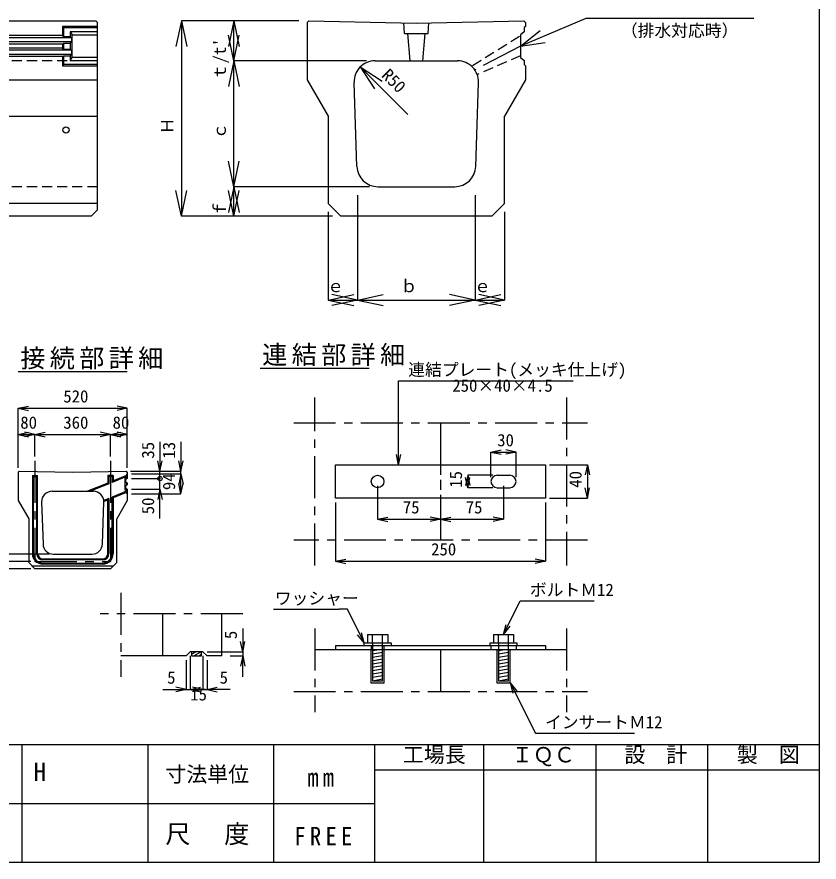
# Model space of a CAD drawing. Units: millimetres, scale not verified, with parts at other scales. Extents: x -2700 to 2700, y -1900 to 1800.
# Drawn here: x 788 to 2700, y -1900 to 114 of the extents above; entities that cross this region are included whole.
import ezdxf
from ezdxf.enums import TextEntityAlignment as Align

# ---------------------------------------------------------------- set-up
doc = ezdxf.new("R2010")
doc.units = ezdxf.units.MM
doc.header["$LTSCALE"] = 20
doc.header["$PDMODE"] = 32
doc.header["$PDSIZE"] = 10
doc.linetypes.add('CHAIN1', pattern=[8, 5, -1, 1, -1])
doc.linetypes.add('DASHED1', pattern=[1.8, 1.2, -0.6])
for name, color, linetype in [('0-1_1', 3, 'Continuous'), ('0-2_2', 4, 'Continuous'), ('F-0_240', 2, 'Continuous')]:
    doc.layers.add(name, color=color, linetype=linetype)
doc.styles.add('ＭＳ ゴシック', font='')
doc.styles.get('ＭＳ ゴシック').set_extended_font_data('MS Gothic')

msp = doc.modelspace()

# ---------------------------------------------------------------- linework, layer by layer
at = {"layer": '0-1_1'}
for p, q in [((-1016, 104.05), (976, 104.05)), ((976, 104.05), (980, 100.05)), ((1480, 100.05), (1483.92, 103.98)), ((2000, 100.05), (1996, 104.05)), ((2000, 100.05), (1996, 104.05)), ((980, 91.05), (897, 91.05)), ((897, 91.05), (900, 88.05)), ((897, 91.05), (897, 69.05)), ((900, 88.05), (980, 88.05)), ((900, 67.05), (900, 88.05)), ((980, -345.95), (980, 100.05)), ((1480, 100.05), (1480, -35.95)), ((1712, 74.05), (1710, 99.45)), ((1768, 74.05), (1770, 99.45)), ((2000, 91.05), (1997, 88.05)), ((2000, 100.05), (2000, 91.05)), ((918, 64.05), (617, 64.05)), ((897, 69.05), (638, 69.05)), ((980, 78.05), (915, 78.05)), ((915, 78.05), (920, 71.05)), ((915, 78.05), (915, 67.05)), ((918, 64.05), (918, 54.05)), ((1712, 74.05), (1768, 74.05)), ((1725, 9.05), (1720, 74.05)), ((1760, 74.05), (1755, 9.05)), ((918, 54.05), (617, 54.05)), ((897, 49.05), (638, 49.05)), ((897, 49.05), (900, 51.05)), ((897, 49.05), (897, 39.05)), ((900, 51.05), (915, 51.05)), ((900, 37.05), (900, 51.05)), ((915, 51.05), (918, 54.05)), ((915, 51.05), (915, 37.05)), ((918, 34.05), (617, 34.05)), ((918, 24.05), (617, 24.05)), ((897, 39.05), (638, 39.05)), ((900, 0.05), (900, 21.05)), ((915, 21.05), (915, 10.05)), ((918, 34.05), (918, 24.05)), ((897, 19.05), (638, 19.05)), ((897, 19.05), (897, -2.95)), ((897, -2.95), (900, 0.05)), ((980, 0.05), (900, 0.05)), ((915, 10.05), (920, 17.05)), ((915, 10.05), (980, 10.05)), ((1641.7, 9.05), (1838.31, 9.05)), ((897, -2.95), (980, -2.95)), ((-1020, -35.95), (980, -35.95)), ((2000, -35.95), (1950, -122.55)), ((1598.39, -242.61), (1591.72, -42.61)), ((1881.61, -242.61), (1888.28, -42.61)), ((40, -122.55), (980, -122.55)), ((1950, -330.95), (1950, -122.55)), ((1648.36, -290.95), (1831.64, -290.95)), ((980, -330.95), (-1020, -330.95)), ((1560, -360.95), (1530, -330.95)), ((1920, -360.95), (1950, -330.95)), ((965, -360.95), (-1005, -360.95)), ((965, -360.95), (980, -345.95)), ((1920, -360.95), (1560, -360.95))]:
    msp.add_line(p, q, dxfattribs=at)
at = {"layer": '0-1_1', "linetype": 'DASHED1'}
for p, q in [((1873.84, -1.76), (1988, 68.98)), ((1988, 20.93), (1885.46, -23.9)), ((980, 9.05), (-1014, 9.05)), ((980, -290.95), (-1020, -290.95))]:
    msp.add_line(p, q, dxfattribs=at)
at = {"layer": '0-1_1', "color": 7, "linetype": 'CHAIN1'}
msp.add_line((1988, 44.05), (1879.65, -12.83), dxfattribs=at)
at = {"layer": '0-1_1'}
for points in [[(1483.92, 103.98), (1740, 98.85), (1996.08, 103.98)], [(1997, 88.05), (1997, 78.05), (1988, 71.05)], [(897, 69.05), (900, 67.05), (915, 67.05), (918, 64.05)], [(980, 17.05), (920, 17.05), (920, 71.05), (980, 71.05)], [(1988, 71.05), (1988, 17.05), (1997, 10.05)], [(897, 39.05), (900, 37.05), (915, 37.05), (918, 34.05)], [(897, 19.05), (900, 21.05), (915, 21.05), (918, 24.05)], [(1997, 10.05), (1997, 0.05), (2000, -2.95), (2000, -35.95)], [(1480, -35.95), (1530, -122.55), (1530, -330.95)]]:
    msp.add_lwpolyline(points, dxfattribs=at)
at = {"layer": '0-1_1', "color": 7}
msp.add_circle((905, -155.95), 7.5, dxfattribs=at)
at = {"layer": '0-1_1'}
for centre, start, end in [((1641.7, -40.95), 90, 181.90916), ((1838.31, -40.95), 358.09085, 90), ((1648.36, -240.95), 181.90916, 270), ((1831.64, -240.95), 270, 358.09085)]:
    msp.add_arc(centre, 50, start, end, dxfattribs=at)
at = {"layer": '0-2_2'}
for p, q in [((1180, 104.05), (1167.01, 42.92)), ((1460, 104.05), (1180, 104.05)), ((1180, 104.05), (1180, -360.95)), ((1180, 104.05), (1192.99, 42.92)), ((1305, 104.05), (1292.01, 42.92)), ((1460, 104.05), (1305, 104.05)), ((1305, 9.05), (1305, 104.05)), ((1305, 104.05), (1318, 42.92)), ((1305, 9.05), (1292.01, 70.19)), ((1305, 9.05), (1318, 70.19)), ((1305, 9.05), (1292.01, -52.08)), ((1621.69, 9.05), (1305, 9.05)), ((1305, -290.95), (1305, 9.05)), ((1305, 9.05), (1318, -52.08)), ((1606.34, -5.59), (1658.76, -39.63)), ((1305, -290.95), (1292.01, -229.81)), ((1305, -290.95), (1318, -229.81)), ((1180, -360.95), (1167.01, -299.81)), ((1180, -360.95), (1192.99, -299.81)), ((1305, -290.95), (1292.01, -352.08)), ((1305, -360.95), (1292.01, -299.81)), ((1628.36, -290.95), (1305, -290.95)), ((1305, -360.95), (1305, -290.95)), ((1305, -290.95), (1318, -352.08)), ((1305, -360.95), (1318, -299.81)), ((1600, -310.95), (1600, -560.95)), ((1880, -310.95), (1880, -560.95)), ((1540, -360.95), (1180, -360.95)), ((1540, -360.95), (1305, -360.95)), ((1530, -350.95), (1530, -560.95)), ((1950, -350.95), (1950, -560.95)), ((1530, -560.95), (1591.14, -547.95)), ((1530, -560.95), (1600, -560.95)), ((1530, -560.95), (1591.14, -573.94)), ((1600, -560.95), (1538.87, -547.95)), ((1600, -560.95), (1538.87, -573.94)), ((1600, -560.95), (1661.14, -547.95)), ((1600, -560.95), (1880, -560.95)), ((1600, -560.95), (1661.14, -573.94)), ((1880, -560.95), (1818.87, -547.95)), ((1880, -560.95), (1818.87, -573.94)), ((1880, -560.95), (1941.14, -547.95)), ((1880, -560.95), (1950, -560.95)), ((1880, -560.95), (1941.14, -573.94)), ((1950, -560.95), (1888.87, -547.95)), ((1950, -560.95), (1888.87, -573.94)), ((791.18, -818.76), (815.63, -813.57)), ((791.18, -960.76), (791.18, -818.76)), ((791.18, -818.76), (1051.18, -818.76)), ((791.18, -818.76), (815.63, -823.96)), ((1051.18, -818.76), (1026.72, -813.57)), ((1051.18, -818.76), (1026.72, -823.96)), ((1051.18, -960.76), (1051.18, -818.76)), ((791.18, -881.26), (815.63, -876.07)), ((791.18, -960.76), (791.18, -881.26)), ((791.18, -881.26), (831.18, -881.26)), ((791.18, -881.26), (815.63, -886.46)), ((831.18, -881.26), (806.72, -876.07)), ((831.18, -881.26), (806.72, -886.46)), ((831.18, -881.26), (855.63, -876.07)), ((831.18, -933.76), (831.18, -881.26)), ((831.18, -881.26), (1011.18, -881.26)), ((831.18, -881.26), (855.63, -886.46)), ((1011.18, -881.26), (986.72, -876.07)), ((1011.18, -881.26), (986.72, -886.46)), ((1011.18, -881.26), (1035.63, -876.07)), ((1011.18, -933.76), (1011.18, -881.26)), ((1011.18, -881.26), (1051.18, -881.26)), ((1011.18, -881.26), (1035.63, -886.46)), ((1051.18, -881.26), (1026.72, -876.07)), ((1051.18, -881.26), (1026.72, -886.46)), ((1051.18, -960.76), (1051.18, -881.26)), ((1917.77, -923.16), (1942.22, -917.96)), ((1917.77, -983.16), (1917.77, -923.16)), ((1917.77, -923.16), (1977.77, -923.16)), ((1917.77, -923.16), (1942.22, -928.35)), ((1977.77, -923.16), (1953.31, -917.96)), ((1977.77, -923.16), (1953.31, -928.35)), ((1977.77, -983.16), (1977.77, -923.16)), ((1128.95, -968.76), (1123.75, -944.31)), ((1178.95, -968.76), (1173.75, -944.31)), ((2057.77, -953.16), (2147.77, -953.16)), ((2147.77, -953.16), (2142.57, -977.61)), ((2147.77, -953.16), (2147.77, -1033.16)), ((2147.77, -953.16), (2152.96, -977.61)), ((1059.18, -968.76), (1178.95, -968.76)), ((1059.18, -968.76), (1128.95, -968.76)), ((1061.18, -975.26), (1178.95, -975.26)), ((1061.18, -986.26), (1128.95, -986.26)), ((1128.95, -986.26), (1128.95, -968.76)), ((1128.95, -1011.26), (1128.95, -986.26)), ((1178.95, -975.26), (1173.75, -999.72)), ((1178.95, -975.26), (1178.95, -968.76)), ((1178.95, -1022.26), (1178.95, -975.26)), ((1178.95, -975.26), (1184.15, -999.72)), ((1862.77, -978.16), (1857.57, -1002.61)), ((1862.77, -1008.16), (1857.57, -983.7)), ((1922.77, -978.16), (1862.77, -978.16)), ((1862.77, -978.16), (1862.77, -1008.16)), ((1862.77, -978.16), (1867.96, -1002.61)), ((1862.77, -1008.16), (1867.96, -983.7)), ((1178.95, -1022.26), (1173.75, -997.81)), ((1178.95, -1022.26), (1184.15, -997.81)), ((1947.77, -1003.16), (1947.77, -1083.16)), ((1061.18, -1011.26), (1128.95, -1011.26)), ((1061.18, -1022.26), (1178.95, -1022.26)), ((1128.95, -1011.26), (1134.15, -1035.72)), ((1922.77, -1008.16), (1862.77, -1008.16)), ((2147.77, -1033.16), (2142.57, -1008.7)), ((2147.77, -1033.16), (2152.96, -1008.7)), ((1547.77, -1043.16), (1547.77, -1183.16)), ((1797.77, -1043.16), (1797.77, -1083.16)), ((2047.77, -1043.16), (2047.77, -1183.16)), ((2057.77, -1033.16), (2147.77, -1033.16)), ((1647.77, -1083.16), (1672.22, -1077.96)), ((1647.77, -1083.16), (1672.22, -1088.35)), ((1797.77, -1083.16), (1773.31, -1077.96)), ((1797.77, -1083.16), (1773.31, -1088.35)), ((1797.77, -1083.16), (1822.22, -1077.96)), ((1797.77, -1083.16), (1947.77, -1083.16)), ((1797.77, -1083.16), (1822.22, -1088.35)), ((1947.77, -1083.16), (1923.31, -1077.96)), ((1947.77, -1083.16), (1923.31, -1088.35)), ((865.36, -1166.26), (703.68, -1166.26)), ((821.18, -1183.76), (703.68, -1183.76)), ((1547.77, -1183.16), (1572.22, -1177.96)), ((1547.77, -1183.16), (2047.77, -1183.16)), ((1547.77, -1183.16), (1572.22, -1188.35)), ((2047.77, -1183.16), (2023.31, -1177.96)), ((2047.77, -1183.16), (2023.31, -1188.35)), ((821.18, -1201.26), (641.18, -1201.26)), ((821.18, -1201.26), (703.68, -1201.26)), ((1326.18, -1398.76), (1320.98, -1374.31)), ((1201.18, -1408.76), (1201.18, -1488.76)), ((1231.18, -1408.76), (1231.18, -1488.76)), ((1241.18, -1398.76), (1326.18, -1398.76)), ((1296.18, -1408.76), (1326.18, -1408.76)), ((1326.18, -1398.76), (1326.18, -1408.76)), ((1326.18, -1408.76), (1331.38, -1433.22)), ((1191.18, -1418.76), (1191.18, -1488.76)), ((1241.18, -1418.76), (1241.18, -1488.76)), ((1191.18, -1488.76), (1166.72, -1493.96)), ((1191.18, -1488.76), (1201.18, -1488.76)), ((1201.18, -1488.76), (1225.63, -1483.57)), ((1201.18, -1488.76), (1231.18, -1488.76)), ((1201.18, -1488.76), (1225.63, -1493.96)), ((1231.18, -1488.76), (1206.72, -1483.57)), ((1231.18, -1488.76), (1206.72, -1493.96)), ((1231.18, -1488.76), (1241.18, -1488.76)), ((1241.18, -1488.76), (1265.63, -1483.57))]:
    msp.add_line(p, q, dxfattribs=at)
at = {"layer": '0-2_2', "color": 7}
for p, q in [((2544.17, 110.27), (2494.17, 110.27)), ((1988, 44.05), (2047.42, 52.42)), ((1367.77, -723.16), (1627.77, -723.16)), ((791.18, -731.26), (1051.18, -731.26)), ((1697.77, -953.16), (1697.77, -753.16)), ((1697.77, -953.16), (1692.57, -928.7)), ((1697.77, -953.16), (1702.96, -928.7)), ((1932.77, -978.16), (1962.77, -978.16)), ((1932.77, -1008.16), (1962.77, -1008.16)), ((1947.77, -1357.76), (1987.77, -1277.76)), ((1399.77, -1297.76), (1555.77, -1297.76)), ((1575.77, -1297.76), (1555.77, -1297.76)), ((1615.77, -1377.76), (1575.77, -1297.76)), ((1947.77, -1357.76), (1954.05, -1333.56)), ((1947.77, -1357.76), (1963.35, -1338.21)), ((1615.77, -1377.76), (1600.18, -1358.21)), ((1615.77, -1377.76), (1609.48, -1353.56)), ((2047.77, -1384.16), (2047.77, -1393.16)), ((1204.18, -1404.92), (1214.84, -1398.76)), ((1209.52, -1408.76), (1226.84, -1398.76)), ((1221.52, -1408.76), (1228.18, -1404.92)), ((1963.77, -1473.16), (2023.77, -1593.16)), ((1963.77, -1473.16), (1970.05, -1497.35)), ((1963.77, -1473.16), (1979.35, -1492.7)), ((2023.77, -1593.16), (2043.77, -1593.16)), ((2043.77, -1593.16), (2259.77, -1593.16))]:
    msp.add_line(p, q, dxfattribs=at)
at = {"layer": '0-2_2', "color": 7, "linetype": 'CHAIN1'}
for p, q in [((1497.77, -1193.16), (1497.77, -793.16)), ((2097.77, -793.16), (2097.77, -1193.16)), ((1447.77, -853.16), (2147.77, -853.16)), ((831.18, -943.76), (831.18, -1183.76)), ((1011.18, -943.76), (1011.18, -1183.76)), ((2147.77, -1133.16), (1447.77, -1133.16)), ((831.18, -1183.76), (1011.18, -1183.76)), ((1036.18, -1258.76), (1036.18, -1458.76)), ((1326.18, -1308.76), (986.18, -1308.76)), ((1497.77, -1343.16), (1497.77, -1543.16)), ((2097.77, -1343.16), (2097.77, -1543.16)), ((1447.77, -1493.16), (2147.77, -1493.16))]:
    msp.add_line(p, q, dxfattribs=at)
at = {"layer": '0-2_2', "color": 3}
for p, q in [((1797.77, -853.16), (1797.77, -953.16)), ((791.18, -970.76), (793.18, -968.76)), ((791.18, -970.76), (791.18, -1038.76)), ((824.93, -978.76), (824.93, -1165.01)), ((827.43, -1165.01), (827.43, -981.26)), ((834.93, -981.26), (834.93, -1165.01)), ((837.43, -1165.01), (837.43, -978.76)), ((1004.93, -978.76), (1004.93, -996.81)), ((1007.43, -981.26), (1007.43, -998.5)), ((1014.93, -981.26), (1014.93, -995.47)), ((1049.68, -981.46), (1014.93, -995.47)), ((1017.43, -978.76), (1017.43, -991.77)), ((1049.68, -978.76), (1017.43, -991.77)), ((1051.18, -970.76), (1049.18, -968.76)), ((1051.18, -975.26), (1049.68, -976.76)), ((1049.68, -976.76), (1049.68, -987.1)), ((1051.18, -970.76), (1051.18, -986.26)), ((1004.93, -996.81), (956.68, -1016.26)), ((1007.43, -998.5), (963.36, -1016.26)), ((1004.93, -996.81), (1007.43, -998.5)), ((1014.93, -995.47), (1017.43, -991.77)), ((1049.68, -995.43), (1049.68, -1002.1)), ((1051.18, -996.26), (1051.18, -1001.26)), ((872.03, -1016.26), (970.33, -1016.26)), ((1049.68, -1016.65), (1014.93, -1030.67)), ((1049.68, -1019.35), (1017.43, -1032.35)), ((1049.68, -1010.43), (1049.68, -1020.76)), ((1049.68, -1020.76), (1051.18, -1022.26)), ((1051.18, -1011.26), (1051.18, -1038.76)), ((791.18, -1038.76), (816.18, -1082.07)), ((847.04, -1042.1), (850.37, -1142.1)), ((991.98, -1142.1), (995.32, -1042.1)), ((1007.43, -1033.69), (995.19, -1038.63)), ((1004.93, -1037.39), (995.33, -1041.26)), ((1007.43, -1033.69), (1004.93, -1037.39)), ((1004.93, -1165.01), (1004.93, -1037.39)), ((1007.43, -1033.69), (1007.43, -1165.01)), ((1017.43, -1032.35), (1014.93, -1030.67)), ((1014.93, -1165.01), (1014.93, -1030.67)), ((1017.43, -1032.26), (1017.43, -1165.01)), ((1051.18, -1038.76), (1026.18, -1082.07)), ((1797.77, -1033.16), (1797.77, -1133.16)), ((816.18, -1082.07), (816.18, -1186.26)), ((1026.18, -1186.26), (1026.18, -1082.07)), ((875.36, -1166.26), (967, -1166.26)), ((831.18, -1201.26), (816.18, -1186.26)), ((849.93, -1177.51), (992.43, -1177.51)), ((992.43, -1180.01), (849.93, -1180.01)), ((849.93, -1187.51), (992.43, -1187.51)), ((1011.18, -1201.26), (1026.18, -1186.26)), ((823.68, -1193.76), (1018.68, -1193.76)), ((1011.18, -1201.26), (831.18, -1201.26)), ((992.43, -1190.01), (849.93, -1190.01)), ((1136.18, -1408.76), (1136.18, -1308.76)), ((1276.18, -1408.76), (1276.18, -1308.76)), ((1547.77, -1384.16), (1547.77, -1393.16)), ((1547.77, -1384.16), (2047.77, -1384.16)), ((1632.77, -1384.16), (1632.77, -1393.16)), ((1662.77, -1384.16), (1662.77, -1393.16)), ((1917.77, -1384.16), (1917.77, -1393.16)), ((1977.77, -1384.16), (1977.77, -1393.16)), ((1497.77, -1393.16), (2097.77, -1393.16)), ((1797.77, -1393.16), (1797.77, -1493.16))]:
    msp.add_line(p, q, dxfattribs=at)
at = {"layer": '0-2_2', "color": 3, "linetype": 'DASHED1'}
msp.add_line((1797.77, -953.16), (1797.77, -1033.16), dxfattribs=at)
at = {"layer": '0-2_2', "color": 2}
for p, q in [((1623.77, -1357.76), (1623.77, -1377.76)), ((1623.77, -1357.76), (1671.77, -1357.76)), ((1635.77, -1377.76), (1635.77, -1357.76)), ((1659.77, -1377.76), (1659.77, -1357.76)), ((1671.77, -1357.76), (1671.77, -1377.76)), ((1923.77, -1357.76), (1923.77, -1377.76)), ((1923.77, -1357.76), (1971.77, -1357.76)), ((1935.77, -1377.76), (1935.77, -1357.76)), ((1959.77, -1377.76), (1959.77, -1357.76)), ((1971.77, -1357.76), (1971.77, -1377.76)), ((1635.77, -1395.76), (1651.37, -1393.16)), ((1635.77, -1403.76), (1659.77, -1399.76)), ((1635.77, -1411.76), (1659.77, -1407.76)), ((1935.77, -1395.76), (1951.37, -1393.16)), ((1935.77, -1403.76), (1959.77, -1399.76)), ((1935.77, -1411.76), (1959.77, -1407.76)), ((1635.77, -1419.76), (1659.77, -1415.76)), ((1635.77, -1427.76), (1659.77, -1423.76)), ((1935.77, -1419.76), (1959.77, -1415.76)), ((1935.77, -1427.76), (1959.77, -1423.76)), ((1635.77, -1435.76), (1659.77, -1431.76)), ((1635.77, -1443.76), (1659.77, -1439.76)), ((1635.77, -1451.76), (1659.77, -1447.76)), ((1935.77, -1435.76), (1959.77, -1431.76)), ((1935.77, -1443.76), (1959.77, -1439.76)), ((1935.77, -1451.76), (1959.77, -1447.76)), ((1635.77, -1459.76), (1659.77, -1455.76)), ((1635.77, -1467.76), (1659.77, -1463.76)), ((1935.77, -1459.76), (1959.77, -1455.76)), ((1935.77, -1467.76), (1959.77, -1463.76))]:
    msp.add_line(p, q, dxfattribs=at)
at = {"layer": '0-2_2', "color": 7}
for points in [[(2494.17, 110.27), (2143.92, 110.27), (1988, 44.05), (2035.28, 81)], [(1697.77, -753.16), (1717.77, -753.16), (2113.77, -753.16)], [(1987.77, -1277.76), (2007.77, -1277.76), (2163.77, -1277.76)], [(1204.18, -1398.76), (1204.18, -1408.76), (1228.18, -1408.76), (1228.18, -1398.76)]]:
    msp.add_lwpolyline(points, dxfattribs=at)
at = {"layer": '0-2_2'}
for points in [[(1719.48, -118.73), (1606.34, -5.59), (1640.38, -58.01)], [(1128.95, -898.76), (1128.95, -968.76), (1134.15, -944.31)], [(1178.95, -898.76), (1178.95, -968.76), (1184.15, -944.31)], [(1647.77, -1003.16), (1647.77, -1083.16), (1797.77, -1083.16)], [(1128.95, -1081.26), (1128.95, -1011.26), (1123.75, -1035.72)], [(1326.18, -1343.76), (1326.18, -1398.76), (1331.38, -1374.31)], [(1326.18, -1458.76), (1326.18, -1408.76), (1320.98, -1433.22)], [(1136.18, -1488.76), (1191.18, -1488.76), (1166.72, -1483.57)], [(1296.18, -1488.76), (1241.18, -1488.76), (1265.63, -1493.96)]]:
    msp.add_lwpolyline(points, dxfattribs=at)
at = {"layer": '0-2_2', "color": 7}
msp.add_lwpolyline([(1547.77, -953.16), (2047.77, -953.16), (2047.77, -1033.16), (1547.77, -1033.16)], close=True, dxfattribs=at)
at = {"layer": '0-2_2', "color": 3}
for points in [[(793.18, -968.8), (921.18, -971.36), (1049.18, -968.8)], [(824.93, -978.76), (837.43, -978.76), (834.93, -981.26)], [(824.93, -978.76), (827.43, -981.26), (834.93, -981.26)], [(1017.43, -978.76), (1004.93, -978.76), (1007.43, -981.26)], [(1017.43, -978.76), (1014.93, -981.26), (1007.43, -981.26)], [(1049.68, -981.76), (1045.18, -985.26), (1045.18, -1012.26), (1049.68, -1015.76)], [(1051.18, -986.26), (1046.68, -988.76), (1046.68, -993.76), (1051.18, -996.26)], [(1051.18, -1001.26), (1046.68, -1003.76), (1046.68, -1008.76), (1051.18, -1011.26)], [(1615.77, -1384.16), (1615.77, -1377.76), (1679.77, -1377.76), (1679.77, -1384.16)], [(1915.77, -1384.16), (1915.77, -1377.76), (1979.77, -1377.76), (1979.77, -1384.16)], [(1276.18, -1408.76), (1241.18, -1408.76), (1231.18, -1398.76), (1201.18, -1398.76), (1191.18, -1408.76), (1036.18, -1408.76)], [(1631.77, -1393.16), (1631.77, -1473.16), (1663.77, -1473.16), (1663.77, -1393.16)], [(1931.77, -1393.16), (1931.77, -1473.16), (1963.77, -1473.16), (1963.77, -1393.16)]]:
    msp.add_lwpolyline(points, dxfattribs=at)
at = {"layer": '0-2_2', "color": 2}
for points in [[(1635.77, -1377.76), (1635.77, -1467.76), (1659.77, -1467.76), (1659.77, -1377.76)], [(1935.77, -1377.76), (1935.77, -1467.76), (1959.77, -1467.76), (1959.77, -1377.76)]]:
    msp.add_lwpolyline(points, dxfattribs=at)
at = {"layer": '0-2_2', "color": 7}
msp.add_circle((1647.77, -993.16), 15, dxfattribs=at)
for centre, start, end in [((1932.77, -993.16), 90, 270), ((1962.77, -993.16), 270, 90)]:
    msp.add_arc(centre, 15, start, end, dxfattribs=at)
at = {"layer": '0-2_2', "color": 3}
for centre, radius, start, end in [((872.03, -1041.26), 25, 90, 181.90916), ((970.33, -1041.26), 25, 358.09085, 90), ((875.36, -1141.26), 25, 181.90916, 270), ((967, -1141.26), 25, 270, 358.09085), ((849.93, -1165.01), 25, 180, 270), ((849.93, -1165.01), 22.5, 180, 270), ((849.93, -1165.01), 15, 180, 270), ((849.93, -1165.01), 12.5, 180, 270), ((992.43, -1165.01), 12.5, 270, 0), ((992.43, -1165.01), 15, 270, 0), ((992.43, -1165.01), 22.5, 270, 0), ((992.43, -1165.01), 25, 270, 0)]:
    msp.add_arc(centre, radius, start, end, dxfattribs=at)
at = {"layer": '0-2_2'}
msp.add_point((1128.95, -986.26), dxfattribs=at)
at = {"layer": 'F-0_240'}
for p, q in [((2700, 1800), (2700, -1900)), ((-2700, -1620), (2700, -1620)), ((800, -1620), (800, -1900)), ((1100, -1620), (1100, -1900)), ((1400, -1620), (1400, -1900)), ((1640, -1620), (1640, -1900)), ((1900, -1620), (1900, -1900)), ((2168, -1620), (2168, -1900)), ((2434, -1620), (2434, -1900)), ((1640, -1680), (2700, -1680)), ((-1700, -1760), (1640, -1760)), ((-2700, -1900), (2700, -1900))]:
    msp.add_line(p, q, dxfattribs=at)

# ---------------------------------------------------------------- texts
at = {"layer": '0-2_2', "style": 'ＭＳ ゴシック'}
for s, p in [('（排水対応時）', (2227.54, 57.83)), ('ｅ', (1527.5, -550.95)), ('ｂ', (1702.5, -550.95)), ('ｅ', (1877.5, -550.95)), ('連結プレート(メッキ仕上げ)', (1720.77, -750.16)), ('250×40×4.5', (1825.77, -788.16)), ('520', (898.68, -813.76)), ('80', (796.18, -876.26)), ('360', (898.68, -876.26)), ('80', (1016.18, -876.26)), ('250', (1775.27, -1178.16)), ('ボルトＭ12', (2010.77, -1274.76)), ('ワッシャー', (1402.77, -1294.76)), ('15', (1201.18, -1523.76)), ('インサートＭ12', (2046.77, -1590.16))]:
    msp.add_text(s, height=29.33, dxfattribs=at).set_placement(p, align=Align.BOTTOM_LEFT)
for s, rotation, p in [("ｔ/t'", 90, (1295, -37.2)), ('R50', 315, (1648.77, -33.87)), ('Ｈ', 90, (1170, -165.95)), ('ｃ', 90, (1295, -178.45)), ('ｆ', 90, (1295, -363.45)), ('30', 359.999, (1932.77, -918.16)), ('35', 90, (1123.95, -938.76)), ('13', 90, (1173.95, -938.76)), ('94', 90, (1173.95, -1013.76)), ('15', 90, (1857.77, -1008.16)), ('40', 90, (2142.77, -1008.16)), ('50', 90, (1123.95, -1071.26)), ('75', 359.999, (1707.77, -1078.16)), ('75', 359.999, (1857.77, -1078.16)), ('5', 90, (1321.18, -1368.76)), ('5', 0.001, (1146.18, -1483.76)), ('5', 0.001, (1271.18, -1483.76))]:
    msp.add_text(s, height=29.33, rotation=rotation, dxfattribs=at).set_placement(p, align=Align.BOTTOM_LEFT)
at = {"layer": '0-2_2', "color": 7, "char_height": 43.99, "attachment_point": 7, "style": 'ＭＳ ゴシック'}
for s, insert in [('\\T1.17;連結部詳細', (1372.77, -718.16)), ('\\T1.17;接続部詳細', (796.18, -726.26))]:
    msp.add_mtext(s, dxfattribs=dict(at, insert=insert))
at = {"layer": 'F-0_240', "color": 4, "style": 'ＭＳ ゴシック'}
for s, p in [('工場長', (1707.89, -1673.52)), ('ＩＱＣ', (1967.89, -1673.52)), ('設\u3000計', (2235.89, -1673.52)), ('製\u3000図', (2503.89, -1673.52)), ('寸法単位', (1141.75, -1720))]:
    msp.add_text(s, height=36.66, dxfattribs=at).set_placement(p, align=Align.BOTTOM_LEFT)
at = {"layer": 'F-0_240', "color": 7, "style": 'ＭＳ ゴシック'}
msp.add_text('H', height=43.99, dxfattribs=at).set_placement((827.59, -1720), align=Align.BOTTOM_LEFT)
at = {"layer": 'F-0_240', "color": 7, "char_height": 43.99, "attachment_point": 7, "style": 'ＭＳ ゴシック'}
for s, insert in [('\\T1.36;\\W0.9;mm', (1480.31, -1720)), ('\\T1.17;尺\u3000度', (1141.75, -1860)), ('\\T1.38;\\W0.9;FREE', (1449.2, -1860))]:
    msp.add_mtext(s, dxfattribs=dict(at, insert=insert))

doc.saveas('drawing.dxf')
